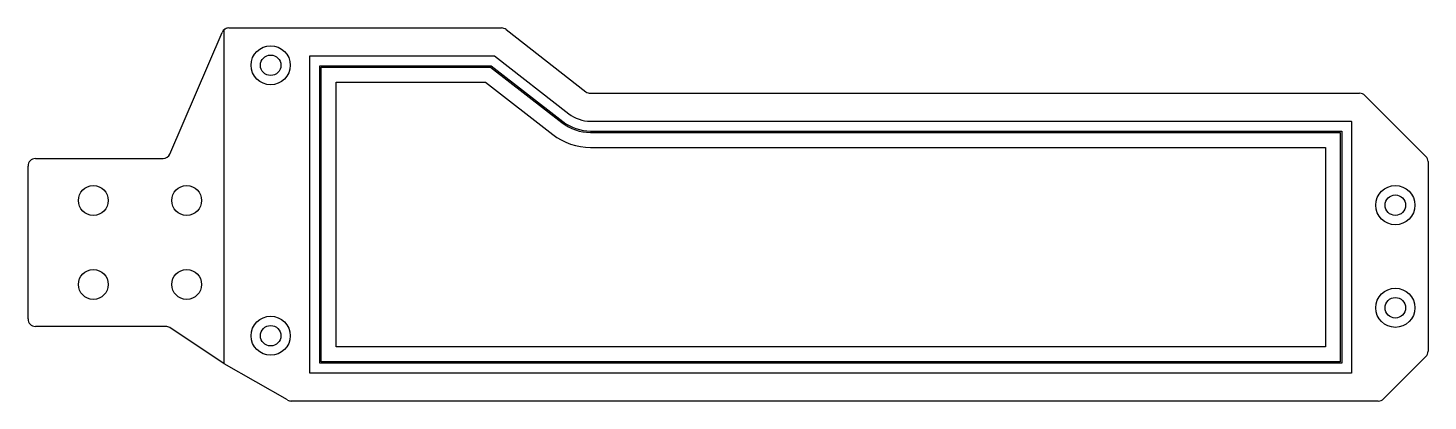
# Model space of a CAD drawing. Header units: millimetres. Extents: x 0 to 150, y -17 to 23.
import ezdxf

# ---------------------------------------------------------------- set-up
doc = ezdxf.new("R2010")
doc.units = ezdxf.units.MM
for name, color, linetype in [('contact_face', 7, 'CONTINUOUS'), ('cover', 7, 'CONTINUOUS'), ('outer', 7, 'CONTINUOUS'), ('PCB_candidate', 7, 'CONTINUOUS'), ('retainer_countersink', 1, 'CONTINUOUS'), ('retainer_holes', 1, 'CONTINUOUS'), ('retainer_opening', 7, 'CONTINUOUS'), ('retainer_outer', 7, 'CONTINUOUS'), ('root_holes', 1, 'CONTINUOUS')]:
    doc.layers.add(name, color=color, linetype=linetype)

msp = doc.modelspace()

# ---------------------------------------------------------------- linework, layer by layer
at = {"layer": 'contact_face'}
for p, q in [((31.4, -12.8), (31.4, 18.8)), ((31.4, 18.8), (49.56, 18.8)), ((49.56, 18.8), (57.2, 12.85)), ((60.27, 11.8), (140.6, 11.8)), ((140.6, 11.8), (140.6, -12.8)), ((140.6, -12.8), (31.4, -12.8))]:
    msp.add_line(p, q, dxfattribs=at)
msp.add_arc((60.27, 16.8), 5, -127.875, -90, dxfattribs=at)
at = {"layer": 'cover'}
for p, q in [((30.2, -14), (30.2, 20)), ((30.2, 20), (49.97, 20)), ((49.97, 20), (57.94, 13.8)), ((60.27, 13), (141.76, 13)), ((141.76, 13), (141.8, 12.96)), ((141.8, 12.96), (141.8, -14)), ((141.8, -14), (30.2, -14))]:
    msp.add_line(p, q, dxfattribs=at)
msp.add_arc((60.27, 16.8), 3.8, -127.875, -90, dxfattribs=at)
at = {"layer": 'outer'}
for p, q in [((15.21, 9.48), (20.79, 22.52)), ((21.53, 23), (50.73, 23)), ((51.22, 22.83), (59.78, 16.17)), ((60.27, 16), (142.67, 16)), ((143.23, 15.77), (149.77, 9.23)), ((0.8, 9), (14.47, 9)), ((0, -8.2), (0, 8.2)), ((150, 8.67), (150, -11.67)), ((14.76, -9), (0.8, -9)), ((21, -13), (15.2, -9.13)), ((27.82, -16.89), (21, -13)), ((149.77, -12.23), (145.23, -16.77)), ((144.67, -17), (28.21, -17))]:
    msp.add_line(p, q, dxfattribs=at)
for centre, start, end in [((21.53, 22.2), 90, 156.8014), ((50.73, 22.2), 412.125, 450), ((60.27, 16.8), -127.875, -90), ((142.67, 15.2), 405, 450), ((0.8, 8.2), 90, 180), ((14.47, 9.8), 270, 336.8014), ((149.2, 8.67), 360, 405), ((0.8, -8.2), -180, -90), ((14.76, -9.8), 56.3099, 90), ((149.2, -11.67), 315, 360), ((28.21, -16.2), 240.2551, 270), ((144.67, -16.2), 270, 315)]:
    msp.add_arc(centre, 0.8, start, end, dxfattribs=at)
at = {"layer": 'PCB_candidate'}
for p, q in [((33, -11.2), (33, 17.2)), ((33, 17.2), (49.01, 17.2)), ((49.01, 17.2), (56.22, 11.59)), ((60.27, 10.2), (139, 10.2)), ((139, 10.2), (139, -11.2)), ((139, -11.2), (33, -11.2))]:
    msp.add_line(p, q, dxfattribs=at)
msp.add_arc((60.27, 16.8), 6.6, -127.875, -90, dxfattribs=at)
at = {"layer": 'retainer_countersink'}
for centre in [(26, 19), (146.5, 4), (146.5, -7), (26, -10)]:
    msp.add_circle(centre, 2.1, dxfattribs=at)
at = {"layer": 'retainer_holes'}
for centre in [(26, 19), (146.5, 4), (146.5, -7), (26, -10)]:
    msp.add_circle(centre, 1.1, dxfattribs=at)
at = {"layer": 'retainer_opening'}
for p, q in [((31.25, -12.95), (31.25, 18.95)), ((31.25, 18.95), (49.61, 18.95)), ((49.61, 18.95), (57.3, 12.97)), ((60.27, 11.95), (140.75, 11.95)), ((140.75, 11.95), (140.75, -12.95)), ((140.75, -12.95), (31.25, -12.95))]:
    msp.add_line(p, q, dxfattribs=at)
msp.add_arc((60.27, 16.8), 4.85, -127.875, -90, dxfattribs=at)
at = {"layer": 'retainer_outer'}
for p, q in [((21, -13), (21, 22.8)), ((21.53, 23), (50.73, 23)), ((51.22, 22.83), (59.78, 16.17)), ((60.27, 16), (142.67, 16)), ((143.23, 15.77), (149.77, 9.23)), ((150, 8.67), (150, -11.67)), ((27.82, -16.89), (21, -13)), ((149.77, -12.23), (145.23, -16.77)), ((144.67, -17), (28.21, -17))]:
    msp.add_line(p, q, dxfattribs=at)
for centre, start, end in [((21.53, 22.2), 90, 131.2538), ((50.73, 22.2), 412.125, 450), ((60.27, 16.8), -127.875, -90), ((142.67, 15.2), 405, 450), ((149.2, 8.67), 360, 405), ((149.2, -11.67), 315, 360), ((28.21, -16.2), 240.2551, 270), ((144.67, -16.2), 270, 315)]:
    msp.add_arc(centre, 0.8, start, end, dxfattribs=at)
at = {"layer": 'root_holes'}
for centre in [(7, 4.5), (17, 4.5), (7, -4.5), (17, -4.5)]:
    msp.add_circle(centre, 1.6, dxfattribs=at)

doc.saveas('drawing.dxf')
